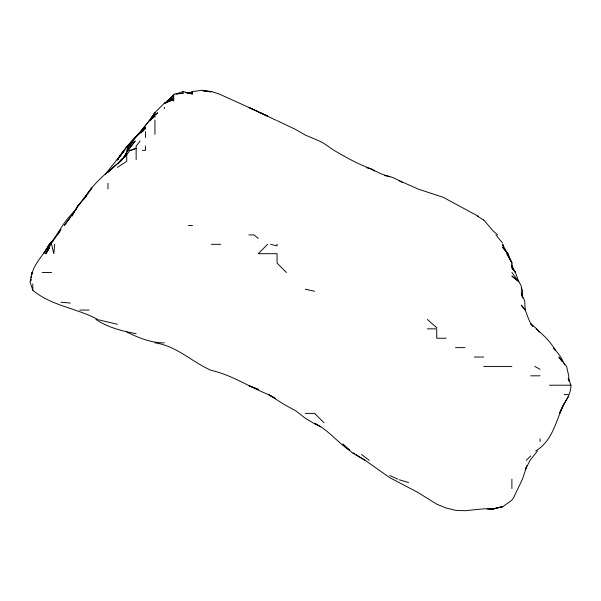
<?xml version="1.0" encoding="UTF-8"?>
<svg xmlns="http://www.w3.org/2000/svg" width="601" height="601" viewBox="0 0 601 601"><rect width="100%" height="100%" fill="white"/><g stroke="black" fill="none" stroke-linecap="round" stroke-linejoin="round"><path stroke-width="0.9" d="M145.577 131.574L145.532 137.569M54.706 244.306L53.805 253.697L51.588 244.306M31.169 277.609C32.582 264.756 43.527 255.29 49.477 244.306C57.298 235.6 61.88 224.714 69.866 216.12L77.454 207.405M521.946 296.398L522.682 291.275L521.292 287.691L521.713 290.381M31.26 277.609L32.026 272.486L30.05 281.877L32.8 290.23C51.573 306.007 76.838 308.14 97.753 319.454M568.508 380.005L568.261 378.262L570.95 385.211C571.138 396.067 562.912 403.714 559.501 413.39L563.918 404L568.261 396.743M502.504 244.727L502.624 244.306L503.48 247.717M526.987 465.49L522.457 479.155L513.479 497.936L511.894 500.1L502.504 506.951L499.311 507.334L501.707 506.943M526.521 466.338L525.274 469.757L530.052 460.366L537.467 450.968M563.918 404C555.985 420.475 552.792 440.886 535.694 450.968M72.06 216.12L77.221 206.729L86.559 196.099M48.32 249.783L45.984 253.697L50.815 244.306L60.986 229.439L57.471 234.908M124.324 157.515L126.743 153.773L124.279 157.515M84.148 198.781C93.35 182.621 108.24 171.638 122.018 159.753L118.021 163.705M85.244 197.331L91.9 187.94L77.221 206.729L79.768 204.295M118.525 158.416L117.353 159.753L126.743 146.734L143.677 128.344M117.353 159.753L126.743 146.734L136.142 136.126M128.787 147.47L126.743 150.363C131.326 141.836 137.637 134.354 145.532 128.734M129.808 146.028L131.341 143.857M132.032 150.017L136.142 148.297L129.876 150.363L126.743 154.682L121.823 159.753L126.743 154.367M140.942 131.574L154.93 112.965L150.813 119.111L154.93 112.785L150.28 119.832L154.93 112.537L164.171 103.395L173.712 99.473L164.321 103.395L173.712 97.527L164.464 103.395L173.712 95.041L173.712 101.148M77.251 206.729L79.768 203.326M117.353 160.031L123.866 150.363L117.353 159.618L124.43 150.363L105.228 174.328M142.377 131.574L145.532 127.344L141.13 132.821L143.631 130.44M70.377 217.419L64.307 225.518L76.455 208.893M140.093 140.972L136.142 146.141L136.142 159.543M117.218 159.753L118.525 158.266M117.871 163.705L120.996 159.753L126.743 154.682L126.743 161.316L117.353 167.379M150.062 120.831L154.93 114.768L157.68 112.785L156.027 114.43M153.27 117.526L154.93 115.527M152.549 118.42L154.93 115.918L154.93 117.233M173.712 95.041L166.973 102.11L174.733 93.996L183.11 93.26L183.11 91.555L192.5 93.996L188.233 93.35M144.225 127.57L136.142 136.344C143.106 130.026 147.095 121.274 154.93 115.918M267.655 244.306L258.257 253.697L277.053 253.697L277.053 263.088L286.444 272.486M133.384 140.972L126.743 147.591L132.288 142.174M526.236 460.366L530.683 456.016M111.493 169.151L107.962 172.171L117.353 163.87M188.857 93.606L192.5 91.63L201.898 90.263L211.289 91.878L202.747 90.728L211.289 91.487L219.162 93.996L267.655 115.963M190.314 92.982L192.5 91.968L187.489 93.493M502.504 506.808L493.113 508.934L483.715 508.837L464.926 510.737L455.535 510.317L446.145 508.018L436.739 504.179L417.958 492.474L389.771 477.697L365.235 460.366L356.115 454.679M183.11 91.555L176.048 93.996L183.11 93.26M190.833 93.44L192.5 93.253L192.5 91.63M129.876 150.363L131.206 150.363M142.422 150.363L145.532 150.363L145.532 145.99M370.99 169.151L374.603 171.067M188.451 225.518L192.5 225.518M248.867 234.908L253.938 234.908L258.257 238.379M211.289 244.306L220.68 244.306M503.052 244.306L502.504 244.306L507.544 253.697L508.055 253.697L511.894 263.088L511.894 267.422M512.014 263.088L506.853 253.697L511.894 262.727M42.198 272.486L51.588 272.486M79.768 310.063L89.173 310.063M427.349 328.845L436.739 328.845L436.739 338.243L446.145 338.243M455.535 347.633L464.926 347.633M474.324 357.032L483.715 357.032M483.715 366.422L511.894 366.422M530.683 375.82L540.081 375.82M549.472 385.211L570.95 385.211M564.099 394.609L568.261 394.609M305.233 413.39L314.623 413.39L324.022 422.788M487.989 508.739L493.113 508.934L498.349 507.56L493.113 509.062L487.133 508.754M185.671 92.757L192.5 93.253M164.321 342.886C150.986 342.931 138.5 337.8 126.743 332M60.986 302.243L70.377 303.054M384.648 175.627C391.123 176.131 396.87 179.196 402.302 182.516M136.142 333.698C122.063 331.121 107.94 327.47 95.875 319.454M117.353 324.277L98.564 319.807M305.233 289.194L314.623 291.275M366.715 167.814L370.99 168.821M270.675 244.306L277.053 245.892L277.053 244.306M154.93 342.855C176.469 345.74 192.035 362.102 211.289 370.404C231.445 374.889 248.701 386.593 267.655 394.256L275.461 398.448M399.169 479.741L408.56 482.55M389.771 176.829L380.38 173.584L371.764 169.151M370.99 168.783C357.918 164.223 345.951 157.214 333.991 150.363M258.257 111.741L248.867 107.496L276.265 120.335M399.169 180.585L417.958 188.999L443.238 197.331L478.05 216.12M389.771 475.511L397.779 479.155M320.889 426.8L314.623 423.855L305.233 418.161L295.835 410.881L283.349 404L268.722 394.609L275.536 398.448M277.053 120.621L295.835 129.591L305.233 135.03L319.259 140.972L324.022 143.466L333.412 149.987M260.534 112.785L267.655 116.339M317.756 424.99L314.623 423.352C328.401 429.88 337.296 442.246 349.782 450.465M534.717 366.422L540.081 369.247M352.982 452.748L354.545 453.717M477.419 216.12L483.715 220.079M365.235 460.366L352.201 452.846L342.803 444.071L349.782 450.344M361.592 454.484L369.247 460.366M516.717 280.119L511.894 276.024L519.039 281.877L521.292 286.144L521.668 289.562M536.13 328.845C543.552 335.148 551.034 341.939 555.414 350.766M427.349 319.454L436.739 327.688M497.651 234.908L493.113 230.897L483.715 219.921M508.055 253.697L502.504 247.169L506.989 252.968M532.824 326.305L530.683 323.759L536.798 328.845L539.142 332.18M495.863 234.908L502.504 242.924M532.824 326.133L530.683 323.413L528.775 319.454L525.251 310.063L524.643 300.665L521.292 293.679L521.796 295.429M511.894 272.486L518.791 281.877L515.44 272.486L511.894 266.085L512.676 268.482M561.965 361.366L558.862 357.032L566.6 366.422L568.719 375.82L569.004 380.944M554.392 349.204L553.589 347.633L560.816 357.032L564.79 364.86M511.894 264.883L513.284 269.954M521.292 291.275L522.765 298.104M540.081 438.79L540.081 441.577M511.894 479.155L511.894 488.545M164.321 107.294L164.321 108.773M154.93 120.042L154.93 134.361M107.962 183.26L107.962 188.917M32.8 283.89L32.8 290.23M30.951 279.315L30.734 281.028L31.004 279.315M126.743 152.091L123.723 157.454L127.825 150.363L135.225 140.972L126.743 152.091M49.297 244.306L43.648 253.697L51.588 241.527L49.297 244.306M49.552 247.432L45.466 253.697L49.552 247.462M525.251 310.063L521.292 305.195L525.251 310.063M258.257 389.395L248.867 385.684L258.257 389.395M515.44 272.486L511.894 267.843L515.403 272.486"/></g></svg>
